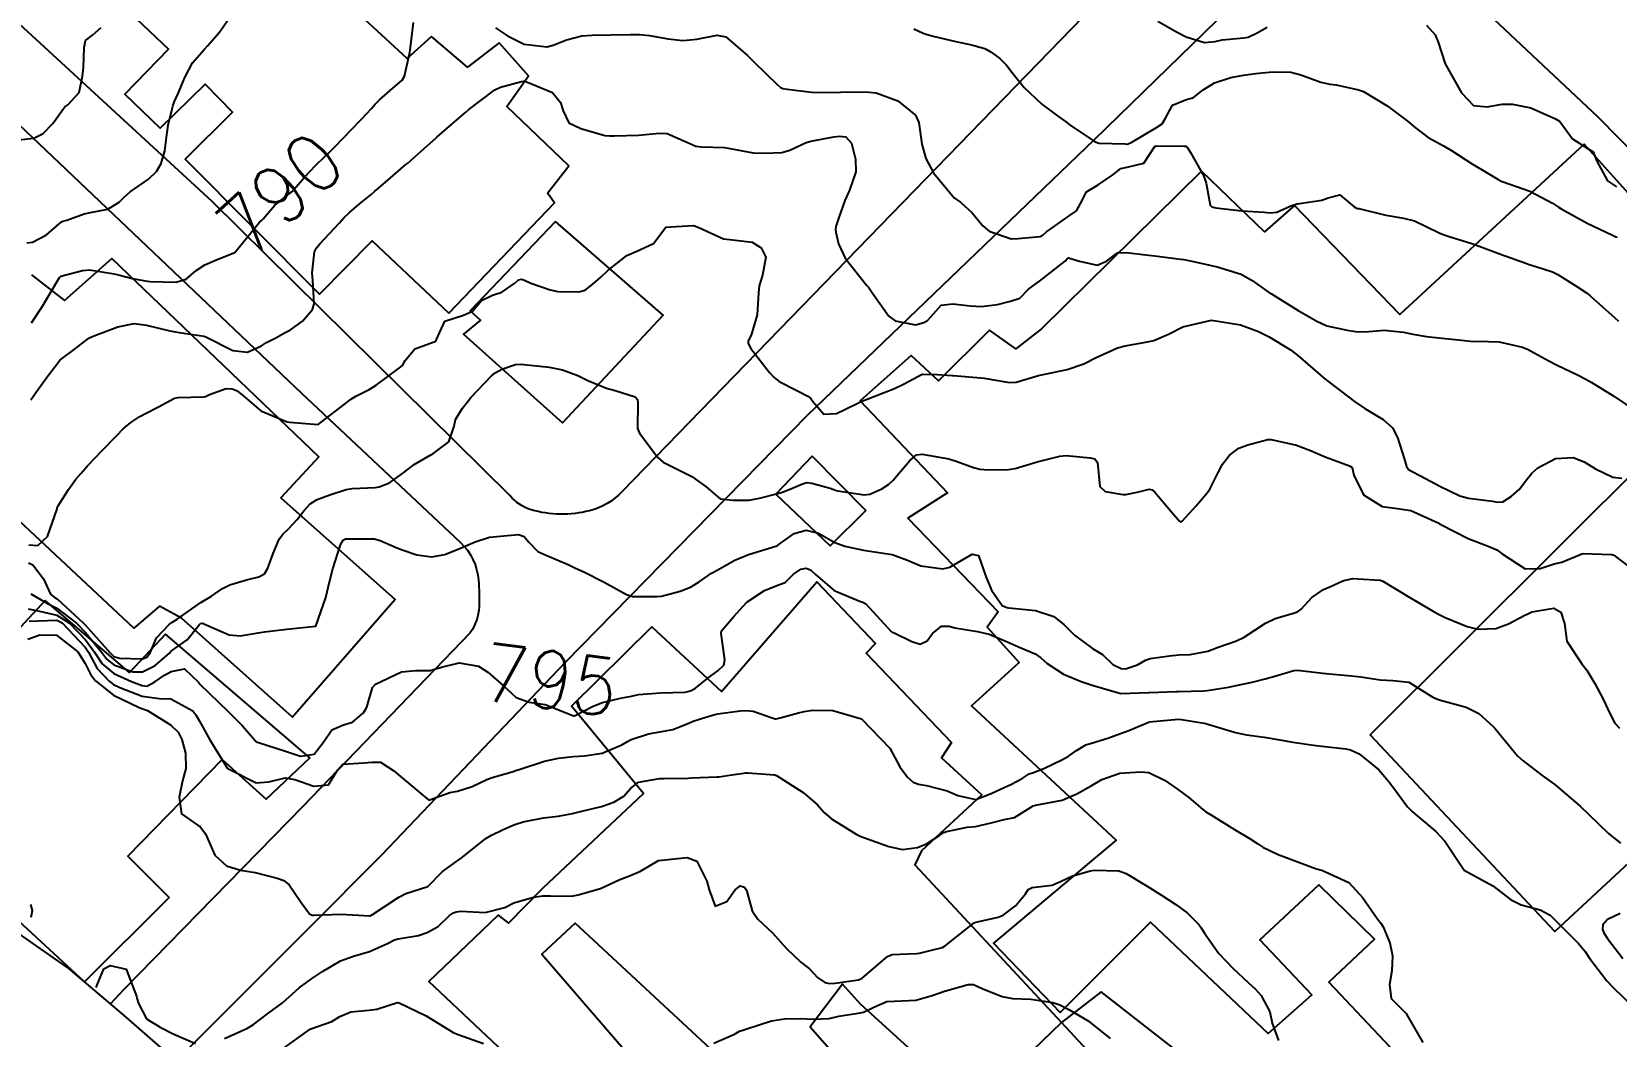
# Model space of a CAD drawing. Header units: metres. Extents: x 307586 to 320046, y 7427249 to 7434250.
# Drawn here: x 318521.4 to 318631.5, y 7429861 to 7429930.8 of the extents above; entities that cross this region are included whole.
import ezdxf
from ezdxf.enums import TextEntityAlignment as Align

# ---------------------------------------------------------------- set-up
doc = ezdxf.new("R2010")
doc.units = ezdxf.units.M
doc.header["$MEASUREMENT"] = 0
for name, color, linetype in [('Area', 45, 'Continuous'), ('Cotas', 45, 'Continuous'), ('Curvas de Nivel 1m', 11, 'Continuous'), ('Curvas de Nivel 5m', 15, 'Continuous'), ('Edificações', 30, 'Continuous'), ('Vias Primárias', 230, 'Continuous')]:
    doc.layers.add(name, color=color, linetype=linetype)
doc.styles.add('Style-STANDARD', font='STANDARD.shx')

msp = doc.modelspace()

# ---------------------------------------------------------------- linework, layer by layer
at = {"layer": 'Area'}
msp.add_polyline3d([(318531.45, 7429859.28, 797.75), (318527.81, 7429862.45, 797.75), (318523.99, 7429865.69, 801.75), (318515.37, 7429871.69, 801.68), (318512.91, 7429872.74, 801.5), (318511.68, 7429873.98, 801.48), (318502.4, 7429880.49, 793.26), (318487.16, 7429889, 792.92), (318476.75, 7429894.85, 791.23), (318470.14, 7429898.92, 791.31), (318455.02, 7429907.53, 788.57)], dxfattribs=at)
at = {"layer": 'Curvas de Nivel 1m', "flags": 128}
for points, elevation in [([(318521.08, 7429916.12), (318521.47, 7429916.16), (318522.43, 7429916.68), (318523.48, 7429917.57), (318523.57, 7429917.62), (318523.85, 7429917.7), (318525.05, 7429918.13), (318525.49, 7429918.23), (318526.71, 7429918.45), (318527.5, 7429918.95), (318527.86, 7429919.31), (318528.26, 7429919.65), (318529.52, 7429920.54), (318530.09, 7429921.06), (318530.41, 7429921.62), (318530.66, 7429922.5), (318530.8, 7429923.62), (318530.89, 7429924.29), (318531.22, 7429925.61), (318531.31, 7429925.89), (318531.59, 7429926.5), (318532.06, 7429927.6), (318532.59, 7429928.62), (318533.41, 7429929.58), (318533.64, 7429929.8), (318534.46, 7429930.75), (318535.03, 7429931.57)], 789), ([(318599.66, 7429931.51), (318600.98, 7429930.78), (318601.65, 7429930.43), (318602.92, 7429930.03), (318603.65, 7429930.11), (318604.15, 7429930.23), (318605.65, 7429930.36), (318605.95, 7429930.41), (318606.57, 7429930.71), (318607.27, 7429931.09)], 788), ([(318520.07, 7429923.22), (318521.55, 7429923.39), (318522.2, 7429923.72), (318522.88, 7429924.4), (318523.58, 7429925.38), (318523.72, 7429925.56), (318523.92, 7429925.7), (318524.72, 7429926.56), (318524.94, 7429927.69), (318525, 7429928.3), (318525.05, 7429929.69), (318525.15, 7429930.17), (318525.64, 7429930.54), (318526.25, 7429931.07)], 788), ([(318582.71, 7429930.99), (318583.36, 7429930.69), (318583.65, 7429930.59), (318584.16, 7429930.46), (318585.64, 7429930.1), (318586.72, 7429929.87), (318587.64, 7429929.61), (318588.08, 7429929.37), (318588.69, 7429928.92), (318589.16, 7429928.45), (318589.62, 7429927.86), (318590.38, 7429926.9), (318591.6, 7429925.74), (318592.79, 7429924.87), (318593.26, 7429924.54), (318593.58, 7429924.3), (318595.26, 7429923.15), (318595.56, 7429923.04), (318597.4, 7429922.99), (318597.56, 7429922.97), (318597.86, 7429923.11), (318599.58, 7429924.13), (318599.98, 7429924.38), (318600.21, 7429924.78), (318600.69, 7429925.69), (318601.6, 7429926.05), (318602.16, 7429926.21), (318602.83, 7429926.75), (318603.62, 7429927.23), (318604.75, 7429927.6), (318605.62, 7429927.77), (318606.47, 7429927.87), (318607.63, 7429927.99), (318608.91, 7429927.97), (318609.62, 7429927.79), (318610.99, 7429927.28), (318611.62, 7429927.13), (318612.06, 7429927.09), (318613.61, 7429926.75), (318613.97, 7429926.62), (318615.6, 7429925.63), (318616.99, 7429924.59), (318617.58, 7429924.1), (318618.45, 7429923.44), (318619.57, 7429922.84), (318620.09, 7429922.54), (318621.55, 7429921.57), (318622.22, 7429921.19), (318623.37, 7429920.5), (318623.54, 7429920.4), (318623.68, 7429920.35), (318625.53, 7429919.7), (318627.1, 7429918.88), (318627.52, 7429918.6), (318627.75, 7429918.45), (318629.5, 7429917.47), (318631.26, 7429916.65), (318631.49, 7429916.54), (318631.59, 7429916.51)], 789), ([(318618.34, 7429931.24), (318618.94, 7429930.56), (318619.15, 7429930.05), (318619.63, 7429928.55), (318620.78, 7429926.54), (318621.6, 7429925.65), (318622.56, 7429925.56), (318623.6, 7429925.76), (318624.33, 7429925.76), (318625.6, 7429925.5), (318627.31, 7429924.74), (318627.58, 7429924.56), (318627.68, 7429924.46), (318628.48, 7429923.35), (318629.57, 7429922.65), (318629.93, 7429922.43), (318630.16, 7429921.83), (318630.91, 7429920.42), (318631.54, 7429920)], 788), ([(318521.34, 7429905.2), (318521.56, 7429905.51), (318521.71, 7429905.72), (318522.62, 7429906.98), (318523.17, 7429907.7), (318523.25, 7429907.81), (318523.37, 7429907.95), (318524.36, 7429908.7), (318525.39, 7429909.48), (318525.52, 7429909.55), (318525.8, 7429909.67), (318527.4, 7429910.28), (318528.53, 7429910.51), (318529.4, 7429910.4), (318531.01, 7429910), (318531.4, 7429909.92), (318531.67, 7429909.88), (318533.39, 7429909.62), (318533.51, 7429909.58), (318535.38, 7429908.63), (318536.42, 7429908.51), (318537.38, 7429908.96), (318537.74, 7429909.18), (318538.38, 7429909.52), (318539.03, 7429909.88), (318539.4, 7429910.07), (318540.23, 7429910.67), (318540.93, 7429911.49), (318541.03, 7429911.88), (318540.94, 7429913.5), (318540.91, 7429914.04), (318541.06, 7429915.49), (318541.2, 7429915.76), (318541.47, 7429916.07), (318542.77, 7429917.47), (318543.11, 7429917.84), (318543.49, 7429918.22), (318544.17, 7429918.79), (318544.97, 7429919.45), (318545.26, 7429919.7), (318545.52, 7429919.91), (318546.34, 7429920.62), (318547.26, 7429921.42), (318547.41, 7429921.55), (318547.54, 7429921.66), (318548.47, 7429922.49), (318549.5, 7429923.39), (318549.56, 7429923.45), (318550.6, 7429924.35), (318551.58, 7429925.2), (318551.79, 7429925.37), (318553.6, 7429926.74), (318554, 7429926.94), (318555.44, 7429927.32), (318555.58, 7429927.34), (318555.6, 7429927.34), (318555.75, 7429927.32), (318557.6, 7429926.57), (318558.16, 7429925.86), (318558.34, 7429925.29), (318558.74, 7429924.45), (318559.57, 7429924.05), (318561.24, 7429923.58), (318561.57, 7429923.54), (318561.88, 7429923.56), (318563.57, 7429923.6), (318565.04, 7429923.73), (318565.57, 7429923.7), (318566.73, 7429923.19), (318567.56, 7429922.82), (318567.95, 7429922.78), (318569.56, 7429922.74), (318570.06, 7429922.64), (318571.55, 7429922.36), (318572.33, 7429922.34), (318573.55, 7429922.4), (318574.09, 7429922.56), (318575.24, 7429923.08), (318575.48, 7429923.16), (318575.56, 7429923.18), (318577.15, 7429923.48), (318577.57, 7429923.53), (318577.99, 7429923.48), (318578.38, 7429923.05), (318578.66, 7429921.93), (318578.68, 7429921.04), (318578.24, 7429919.77), (318577.91, 7429919.05), (318577.5, 7429917.87), (318577.29, 7429917.25), (318577.27, 7429917.05), (318577.29, 7429916.86), (318577.47, 7429916.05), (318577.95, 7429915.05), (318579.44, 7429913.16), (318579.56, 7429913.03), (318579.85, 7429912.62), (318580.98, 7429911.01), (318581.41, 7429910.7), (318582.83, 7429910.41), (318583.41, 7429910.59), (318583.67, 7429910.72), (318583.89, 7429910.98), (318584.61, 7429911.78), (318585.43, 7429911.87), (318586.63, 7429911.74), (318587.42, 7429911.7), (318588.52, 7429911.82), (318589.43, 7429912.05), (318590.07, 7429912.27), (318590.68, 7429912.9), (318591.12, 7429913.22), (318591.45, 7429913.44), (318593.25, 7429914.86), (318593.35, 7429914.97), (318593.47, 7429915.08), (318594.23, 7429914.85), (318595.46, 7429914.57), (318596.11, 7429914.83), (318596.86, 7429915.43), (318597.47, 7429915.44), (318599.02, 7429915.25), (318599.47, 7429915.2), (318601.25, 7429914.99), (318601.47, 7429914.95), (318602.35, 7429914.76), (318603.28, 7429914.56), (318603.46, 7429914.52), (318603.73, 7429914.47), (318605.46, 7429913.93), (318606.23, 7429913.49), (318607.36, 7429912.69), (318607.44, 7429912.64), (318607.56, 7429912.57), (318609.42, 7429911.42), (318610.71, 7429910.66), (318611.41, 7429910.35), (318612.82, 7429910.04), (318613.41, 7429909.96), (318614.08, 7429909.94), (318615.41, 7429910.04), (318616.74, 7429909.91), (318617.4, 7429909.77), (318618.35, 7429909.61), (318619.4, 7429909.5), (318620.57, 7429909.37), (318621.4, 7429909.29), (318622.66, 7429909.25), (318623.4, 7429909.23), (318625.02, 7429908.86), (318625.4, 7429908.7), (318625.82, 7429908.47), (318626.84, 7429907.91), (318627.38, 7429907.63), (318628.88, 7429906.93), (318629.38, 7429906.66), (318629.78, 7429906.43), (318631.36, 7429905.45), (318632.93, 7429904.39)], 791), ([(318521.21, 7429895.13), (318521.84, 7429895.09), (318522.51, 7429895.71), (318523.17, 7429897.63), (318523.19, 7429897.7), (318523.2, 7429897.74), (318523.24, 7429897.84), (318523.97, 7429898.98), (318524.49, 7429899.69), (318524.84, 7429900.12), (318525.28, 7429900.62), (318526.29, 7429901.67), (318527.3, 7429902.71), (318527.77, 7429903.18), (318528.31, 7429903.64), (318528.92, 7429904.04), (318529.32, 7429904.25), (318530.22, 7429904.73), (318531.34, 7429905.31), (318531.58, 7429905.37), (318533.34, 7429905.41), (318533.49, 7429905.43), (318533.76, 7429905.58), (318534.92, 7429905.99), (318535.35, 7429905.97), (318535.65, 7429905.86), (318536.03, 7429905.55), (318537.33, 7429904.45), (318539.16, 7429903.68), (318539.32, 7429903.65), (318541.32, 7429903.49), (318543.34, 7429905.05), (318543.57, 7429905.22), (318543.94, 7429905.45), (318544.86, 7429905.93), (318545.35, 7429906.23), (318546.98, 7429907.42), (318547.18, 7429907.6), (318547.37, 7429907.93), (318548.04, 7429908.75), (318549.39, 7429909.23), (318549.5, 7429909.28), (318549.55, 7429909.39), (318550.13, 7429910.66), (318551.41, 7429911.09), (318552.05, 7429911.36), (318552.67, 7429912.11), (318553.43, 7429912.47), (318554.08, 7429912.68), (318554.99, 7429913.32), (318555.23, 7429913.54), (318555.45, 7429913.59), (318555.65, 7429913.52), (318556.11, 7429913.31), (318557.44, 7429912.85), (318557.98, 7429912.74), (318559.43, 7429912.71), (318559.87, 7429912.83), (318560.43, 7429913.26), (318560.97, 7429913.74), (318561.45, 7429914.19), (318562.76, 7429915.23), (318563.47, 7429915.53), (318564.62, 7429916.06), (318565.48, 7429917.2), (318567.35, 7429917.31), (318567.48, 7429917.3), (318567.77, 7429917.17), (318569.48, 7429916.39), (318570.33, 7429916.29), (318571.47, 7429916.17), (318572.11, 7429915.76), (318572.42, 7429915.12), (318572.19, 7429913.86), (318571.96, 7429913.12), (318571.91, 7429912.65), (318571.82, 7429911.12), (318571.4, 7429909.7), (318571.21, 7429909.31), (318571.21, 7429909.13), (318571.39, 7429908.78), (318572.69, 7429907.11), (318573.01, 7429906.76), (318573.36, 7429906.49), (318574.58, 7429905.86), (318575.35, 7429905.45), (318575.55, 7429905.29), (318575.71, 7429905.07), (318576.47, 7429904.2), (318577.34, 7429904.26), (318577.87, 7429904.51), (318578.92, 7429905.03), (318579.21, 7429905.16), (318579.35, 7429905.21), (318580.66, 7429905.71), (318581.36, 7429906), (318582.05, 7429906.31), (318583.29, 7429906.98), (318583.37, 7429907), (318584.33, 7429906.97), (318585.37, 7429906.9), (318585.44, 7429906.9), (318587.37, 7429906.74), (318587.6, 7429906.7), (318589.37, 7429906.4), (318589.83, 7429906.44), (318591.37, 7429906.89), (318593.38, 7429907.32), (318594.53, 7429907.7), (318595.39, 7429908.14), (318596.86, 7429908.82), (318597.39, 7429908.95), (318598.95, 7429909.24), (318599.4, 7429909.33), (318600.42, 7429909.76), (318601.41, 7429910.27), (318603.41, 7429910.74), (318605.41, 7429910.41), (318606.66, 7429909.96), (318607.4, 7429909.58), (318608.88, 7429908.68), (318609.39, 7429908.29), (318611.31, 7429906.65), (318611.37, 7429906.6), (318611.58, 7429906.43), (318613.35, 7429905.08), (318614.06, 7429904.61), (318615.34, 7429903.85), (318615.99, 7429903.25), (318616.32, 7429902.58), (318616.81, 7429901.06), (318616.96, 7429900.57), (318617.08, 7429900.36), (318617.29, 7429900.24), (318617.93, 7429899.92), (318619.28, 7429899.21), (318620.66, 7429898.54), (318621.27, 7429898.37), (318622.93, 7429898.17), (318623.27, 7429898.1), (318623.64, 7429898.12), (318624.23, 7429898.49), (318624.79, 7429898.98), (318625.29, 7429899.64), (318625.66, 7429900.11), (318626.08, 7429900.47), (318627.31, 7429901.12), (318628.54, 7429901.21), (318629.31, 7429900.9), (318630.09, 7429900.42), (318631.29, 7429899.84), (318631.92, 7429899.77)], 792), ([(318521.2, 7429893.89), (318521.48, 7429893.73), (318522.24, 7429892.77), (318522.71, 7429891.71), (318522.97, 7429891.5), (318523.17, 7429891.37), (318525.02, 7429889.68), (318525.15, 7429889.54), (318526.84, 7429887.65), (318526.97, 7429887.5), (318527.12, 7429887.37), (318527.51, 7429887.25), (318529.12, 7429887.21), (318529.42, 7429887.33), (318529.65, 7429887.62), (318530.08, 7429888.68), (318530.98, 7429889.61), (318531.08, 7429889.68), (318531.15, 7429889.73), (318531.53, 7429889.97), (318533.17, 7429891.12), (318533.9, 7429891.57), (318534.66, 7429892.09), (318535.18, 7429892.35), (318536.35, 7429892.71), (318537.19, 7429892.91), (318537.59, 7429893.12), (318537.83, 7429893.52), (318538.2, 7429894.53), (318538.61, 7429895.52), (318538.86, 7429895.88), (318539.23, 7429896.22), (318539.86, 7429896.88), (318540.33, 7429897.5), (318540.76, 7429897.99), (318541.25, 7429898.27), (318542.12, 7429898.61), (318543.27, 7429898.98), (318543.68, 7429899.04), (318545.27, 7429899.11), (318545.55, 7429899.15), (318546.27, 7429899.43), (318547.28, 7429900.15), (318547.98, 7429900.71), (318549.16, 7429901.39), (318549.25, 7429901.43), (318549.29, 7429901.45), (318550.39, 7429902.29), (318550.76, 7429903.38), (318550.86, 7429903.84), (318551.34, 7429904.62), (318551.94, 7429905.36), (318553.36, 7429906.88), (318553.61, 7429907.09), (318554.09, 7429907.33), (318555.03, 7429907.66), (318555.37, 7429907.68), (318557.17, 7429907.49), (318557.37, 7429907.47), (318558.29, 7429907.28), (318559.36, 7429906.9), (318560.06, 7429906.56), (318561.35, 7429906.01), (318561.96, 7429905.86), (318563.34, 7429905.42), (318563.51, 7429905.22), (318563.54, 7429905.02), (318563.52, 7429903.22), (318563.66, 7429902.88), (318564.92, 7429901.2), (318565.29, 7429900.88), (318566.41, 7429900.31), (318567.28, 7429899.89), (318568.29, 7429899.16), (318569.26, 7429898.33), (318570.16, 7429898.24), (318571.26, 7429898.23), (318572, 7429898.38), (318573.27, 7429898.69), (318573.59, 7429898.78), (318574.33, 7429899.09), (318574.97, 7429899.38), (318575.28, 7429899.45), (318575.63, 7429899.42), (318576.9, 7429899.06), (318577.27, 7429898.93), (318577.43, 7429898.89), (318579.27, 7429898.61), (318579.65, 7429898.64), (318580.48, 7429899.02), (318580.96, 7429899.33), (318581.28, 7429899.63), (318582.43, 7429900.99), (318582.91, 7429901.38), (318583.3, 7429901.44), (318585.14, 7429901.11), (318585.29, 7429901.07), (318585.65, 7429900.95), (318586.85, 7429900.5), (318587.29, 7429900.38), (318587.87, 7429900.34), (318589.29, 7429900.36), (318589.76, 7429900.43), (318591.29, 7429900.89), (318592.87, 7429901.3), (318593.3, 7429901.34), (318594.96, 7429901.18), (318595.3, 7429901.11), (318595.47, 7429900.84), (318595.63, 7429899.18), (318596.01, 7429898.83), (318597.11, 7429898.65), (318597.27, 7429898.63), (318597.45, 7429898.63), (318598.24, 7429898.8), (318599.07, 7429898.99), (318599.27, 7429898.95), (318599.47, 7429898.79), (318600.59, 7429897.44), (318601.17, 7429896.77), (318601.25, 7429896.73), (318601.29, 7429896.73), (318601.37, 7429896.77), (318602.32, 7429897.81), (318603.11, 7429898.74), (318603.28, 7429898.99), (318603.86, 7429900.16), (318604.17, 7429900.73), (318604.66, 7429901.37), (318605.31, 7429901.84), (318605.93, 7429902.09), (318607.32, 7429902.46), (318607.55, 7429902.45), (318609.31, 7429902.05), (318610.28, 7429901.69), (318611.3, 7429901.24), (318613, 7429900.62), (318613.18, 7429900.51), (318613.29, 7429899.97), (318613.96, 7429898.61), (318615.26, 7429897.8), (318616.33, 7429897.65), (318617.26, 7429897.51), (318619.15, 7429896.66), (318619.25, 7429896.6), (318619.34, 7429896.55), (318621.24, 7429895.57), (318622.74, 7429895), (318623.23, 7429894.78), (318623.61, 7429894.5), (318625.21, 7429893.46), (318626.23, 7429893.48), (318627.22, 7429893.8), (318627.74, 7429893.93), (318628.98, 7429894.43), (318629.14, 7429894.51), (318629.22, 7429894.53), (318631.18, 7429894.45), (318631.22, 7429894.45), (318631.35, 7429894.41), (318632.42, 7429893.6)], 793), ([(318521.34, 7429891.73), (318522.51, 7429891.06), (318523.16, 7429890.74), (318524.52, 7429889.69), (318525.14, 7429889.03), (318526.28, 7429887.66), (318526.64, 7429887.18), (318527.11, 7429886.79), (318528.43, 7429886.31), (318529.11, 7429886.3), (318530, 7429886.74), (318530.98, 7429887.61), (318531.05, 7429887.69), (318531.13, 7429887.76), (318532.21, 7429888.52), (318533.06, 7429889.58), (318533.15, 7429889.66), (318533.27, 7429889.69), (318533.54, 7429889.58), (318535.14, 7429888.87), (318535.89, 7429888.8), (318537.15, 7429889.02), (318537.59, 7429889.08), (318539.15, 7429889.26), (318539.37, 7429889.29), (318541.15, 7429889.49), (318541.85, 7429891.48), (318542.11, 7429892.55), (318542.33, 7429893.47), (318542.88, 7429895.13), (318543.06, 7429895.46), (318543.22, 7429895.55), (318545.12, 7429895.55), (318545.22, 7429895.54), (318545.31, 7429895.52), (318545.63, 7429895.43), (318546.75, 7429894.95), (318547.22, 7429894.75), (318548.17, 7429894.44), (318549.21, 7429894.29), (318550.13, 7429894.46), (318551.22, 7429894.91), (318552.23, 7429895.35), (318553.23, 7429895.66), (318554.74, 7429895.81), (318555.23, 7429895.84), (318555.63, 7429895.72), (318555.95, 7429895.31), (318556.59, 7429894.67), (318557.21, 7429894.4), (318558.75, 7429893.73), (318559.21, 7429893.52), (318559.79, 7429893.26), (318561.19, 7429892.54), (318562.74, 7429891.67), (318563.18, 7429891.54), (318564.86, 7429891.53), (318565.18, 7429891.57), (318566.47, 7429891.9), (318567.19, 7429892.18), (318567.79, 7429892.57), (318568.66, 7429893.16), (318569.01, 7429893.35), (318569.21, 7429893.46), (318570.28, 7429894.07), (318571.22, 7429894.45), (318573.19, 7429895.07), (318573.22, 7429895.07), (318573.24, 7429895.08), (318573.27, 7429895.1), (318574.4, 7429895.92), (318575.23, 7429896.16), (318576.09, 7429895.93), (318577.23, 7429895.3), (318577.93, 7429895.04), (318579.22, 7429894.77), (318579.52, 7429894.72), (318581.22, 7429894.46), (318582.28, 7429894.06), (318583.21, 7429893.68), (318584.72, 7429893.46), (318585.21, 7429893.58), (318586.76, 7429894.48), (318587.22, 7429894.39), (318587.72, 7429892.92), (318588.12, 7429891.99), (318588.86, 7429890.91), (318589.17, 7429890.78), (318589.32, 7429890.76), (318591.17, 7429890.56), (318592.44, 7429890.14), (318593.16, 7429889.57), (318593.87, 7429888.85), (318595.14, 7429887.93), (318595.82, 7429887.51), (318596.55, 7429886.82), (318597.13, 7429886.53), (318597.42, 7429886.51), (318598.27, 7429886.8), (318598.81, 7429887.12), (318599.14, 7429887.23), (318600.49, 7429887.42), (318601.14, 7429887.48), (318601.91, 7429887.52), (318603.14, 7429887.74), (318603.87, 7429888.01), (318605.15, 7429888.47), (318605.68, 7429888.71), (318607.16, 7429889.68), (318607.83, 7429890.02), (318609.17, 7429890.4), (318609.37, 7429890.47), (318609.64, 7429890.67), (318610.37, 7429891.47), (318611.19, 7429892.02), (318611.62, 7429892.22), (318612.53, 7429892.63), (318613.2, 7429892.79), (318615.13, 7429892.67), (318615.2, 7429892.66), (318615.25, 7429892.64), (318615.31, 7429892.6), (318617.19, 7429891.47), (318618.77, 7429890.55), (318619.17, 7429890.31), (318619.63, 7429890.08), (318621.16, 7429889.46), (318621.92, 7429889.27), (318623.17, 7429889.31), (318624.03, 7429889.63), (318625.18, 7429890.24), (318625.34, 7429890.31), (318625.67, 7429890.47), (318627.19, 7429890.73), (318627.67, 7429890.45), (318627.94, 7429889.67), (318628.1, 7429888.44), (318629.14, 7429886.87), (318629.48, 7429886.43), (318630.05, 7429885.49), (318630.62, 7429884.41), (318631.09, 7429883.4), (318631.43, 7429882.74), (318631.76, 7429882.4)], 794), ([(318521.24, 7429889.82), (318523.15, 7429889.9), (318523.54, 7429889.7), (318525.13, 7429888.02), (318525.36, 7429887.68), (318525.97, 7429886.53), (318526.79, 7429885.65), (318527.1, 7429885.43), (318527.53, 7429885.22), (318529.09, 7429884.61), (318530.26, 7429884.45), (318531.09, 7429884.44), (318532.6, 7429883.59), (318532.82, 7429883.33), (318533.07, 7429882.87), (318533.79, 7429881.57), (318535.03, 7429879.6), (318535.05, 7429879.58), (318535.08, 7429879.56), (318537.02, 7429878.59), (318537.88, 7429878.67), (318539.02, 7429878.95), (318539.7, 7429878.83), (318541.02, 7429878.37), (318542.04, 7429878.45), (318542.66, 7429879.47), (318543.04, 7429879.88), (318544.5, 7429879.99), (318545.04, 7429880.03), (318545.65, 7429880.04), (318546.58, 7429879.42), (318547.03, 7429879.03), (318549, 7429877.39), (318550.46, 7429877.93), (318551.01, 7429878.02), (318552.03, 7429878.35), (318553.03, 7429878.83), (318553.4, 7429878.97), (318554.63, 7429879.32), (318554.95, 7429879.41), (318555.03, 7429879.44), (318555.22, 7429879.5), (318557.04, 7429880.11), (318558.01, 7429880.31), (318559.04, 7429880.42), (318559.83, 7429880.48), (318561.05, 7429880.66), (318562.43, 7429881.23), (318562.81, 7429881.47), (318563.06, 7429881.6), (318564.27, 7429882), (318565.07, 7429882.14), (318565.96, 7429882.3), (318567.08, 7429882.74), (318567.38, 7429882.87), (318568.25, 7429883.16), (318568.89, 7429883.34), (318569.09, 7429883.38), (318570.64, 7429883.59), (318571.09, 7429883.63), (318571.55, 7429883.58), (318572.86, 7429883.1), (318573.08, 7429883.03), (318573.15, 7429883.03), (318573.42, 7429883.1), (318574.71, 7429883.46), (318575.09, 7429883.54), (318575.67, 7429883.65), (318577.09, 7429883.62), (318579.08, 7429883.03), (318581.05, 7429881.01), (318581.75, 7429879.71), (318582.27, 7429878.99), (318582.68, 7429878.64), (318583.03, 7429878.51), (318583.59, 7429878.41), (318585.02, 7429878.03), (318585.78, 7429877.71), (318587.02, 7429877.43), (318588.09, 7429877.86), (318589.03, 7429878.3), (318589.46, 7429878.48), (318590.24, 7429878.9), (318590.72, 7429879.21), (318591.04, 7429879.32), (318591.74, 7429879.58), (318593.05, 7429880.22), (318593.46, 7429880.45), (318594.03, 7429880.85), (318594.67, 7429881.23), (318595.06, 7429881.35), (318596.2, 7429881.69), (318597.07, 7429882.02), (318597.65, 7429882.23), (318598.97, 7429882.79), (318599.05, 7429882.82), (318599.08, 7429882.83), (318600.85, 7429883), (318601.09, 7429883.02), (318601.32, 7429883), (318602.89, 7429882.74), (318603.08, 7429882.7), (318603.14, 7429882.68), (318605.07, 7429882.09), (318605.84, 7429881.94), (318607.07, 7429881.77), (318608.16, 7429881.59), (318609.06, 7429881.43), (318610.49, 7429881.22), (318611.06, 7429881.15), (318612.73, 7429880.95), (318613.06, 7429880.88), (318613.67, 7429880.61), (318615.04, 7429879.49), (318615.45, 7429879.01), (318615.8, 7429878.59), (318616.33, 7429877.88), (318617.02, 7429876.93), (318617.37, 7429876.57), (318618.99, 7429875.21), (318619.61, 7429874.54), (318620.96, 7429872.53), (318622.95, 7429871.43), (318624.19, 7429870.49), (318624.93, 7429870.12), (318626.25, 7429869.78), (318626.93, 7429869.41), (318627.89, 7429868.44), (318628.9, 7429867.43), (318629.36, 7429866.88), (318629.68, 7429866.42), (318630.87, 7429864.84), (318631.28, 7429864.4), (318632.85, 7429862.9)], 796), ([(318521.14, 7429888.58), (318521.98, 7429888.87), (318523.14, 7429888.86), (318524.62, 7429887.69), (318525.12, 7429886.89), (318525.53, 7429886.1), (318525.85, 7429885.67), (318527.09, 7429884.69), (318528.88, 7429883.83), (318529.07, 7429883.76), (318529.45, 7429883.63), (318531.06, 7429882.63), (318531.58, 7429882.12), (318531.84, 7429881.6), (318532.11, 7429880.66), (318532.12, 7429879.59), (318531.89, 7429878.73), (318531.67, 7429877.6), (318531.83, 7429876.44), (318532.98, 7429875.64), (318533.09, 7429875.58), (318533.5, 7429875.05), (318534.13, 7429873.57), (318534.95, 7429872.82), (318535.93, 7429872.53), (318536.94, 7429872.37), (318538.47, 7429871.98), (318538.94, 7429871.8), (318539.3, 7429871.51), (318540.13, 7429870.28), (318540.71, 7429869.49), (318540.91, 7429869.39), (318541.01, 7429869.39), (318542.91, 7429869.46), (318544.91, 7429869.35), (318544.98, 7429869.37), (318545.1, 7429869.44), (318546.93, 7429870.66), (318547.42, 7429870.91), (318548.93, 7429871.39), (318549.93, 7429872.4), (318550.96, 7429873.15), (318551.09, 7429873.24), (318551.25, 7429873.37), (318552.98, 7429874.72), (318553.37, 7429874.95), (318554.14, 7429875.33), (318554.72, 7429875.59), (318554.99, 7429875.7), (318555.57, 7429875.89), (318556.99, 7429876.17), (318557.99, 7429876.28), (318558.99, 7429876.46), (318559.64, 7429876.62), (318561, 7429876.96), (318561.87, 7429877.24), (318562.57, 7429877.66), (318563.02, 7429878.2), (318563.59, 7429878.65), (318565.03, 7429878.89), (318565.33, 7429878.9), (318567.03, 7429878.92), (318567.27, 7429878.93), (318569.03, 7429879), (318569.17, 7429879.01), (318570.07, 7429879.14), (318570.9, 7429879.26), (318571.03, 7429879.28), (318571.19, 7429879.29), (318573.03, 7429879.14), (318573.16, 7429879.1), (318575.02, 7429877.93), (318576.01, 7429877.06), (318576.48, 7429876.54), (318576.99, 7429876.09), (318578.7, 7429875.03), (318578.98, 7429874.88), (318579.18, 7429874.82), (318580.97, 7429874.17), (318581.93, 7429873.96), (318582.97, 7429874.1), (318583.59, 7429874.36), (318584.53, 7429874.96), (318584.81, 7429875.14), (318584.99, 7429875.21), (318586.41, 7429875.52), (318586.99, 7429875.57), (318588.1, 7429875.82), (318589, 7429876.04), (318589.71, 7429876.19), (318590.83, 7429876.89), (318590.94, 7429876.96), (318591.01, 7429877), (318591.17, 7429877.04), (318593.02, 7429877.4), (318594.04, 7429877.83), (318595.03, 7429878.39), (318595.79, 7429878.83), (318597.04, 7429879.26), (318598.48, 7429879.36), (318599.04, 7429879.31), (318600.13, 7429878.78), (318601.03, 7429878.16), (318601.83, 7429877.57), (318602.81, 7429876.74), (318603.01, 7429876.59), (318603.41, 7429876.34), (318604.99, 7429875.35), (318606.09, 7429874.7), (318606.63, 7429874.35), (318606.98, 7429874.12), (318608.03, 7429873.62), (318608.97, 7429873.26), (318610.64, 7429872.65), (318610.96, 7429872.56), (318611.08, 7429872.53), (318612.95, 7429871.67), (318613.92, 7429870.61), (318614.92, 7429869.17), (318615.17, 7429868.85), (318615.34, 7429868.59), (318615.8, 7429867.48), (318615.99, 7429866.58), (318615.93, 7429865.53), (318615.78, 7429864.59), (318615.88, 7429863.61), (318616.84, 7429862.65), (318616.93, 7429862.57), (318617.04, 7429862.36), (318618.09, 7429860.56)], 797), ([(318534.81, 7429860.82), (318536.42, 7429861.54), (318536.82, 7429861.8), (318537.8, 7429862.55), (318538.83, 7429863.3), (318539.07, 7429863.51), (318539.99, 7429864.35), (318540.86, 7429864.97), (318541.63, 7429865.48), (318542.87, 7429866.22), (318543.77, 7429866.55), (318544.88, 7429866.88), (318546.13, 7429867.42), (318546.62, 7429867.68), (318546.89, 7429867.75), (318548.3, 7429867.99), (318548.89, 7429868.19), (318549.67, 7429868.62), (318550.44, 7429869.37), (318550.73, 7429869.56), (318550.92, 7429869.63), (318551.23, 7429869.68), (318552.92, 7429869.58), (318554.3, 7429869.94), (318554.92, 7429870.26), (318556.29, 7429870.66), (318556.93, 7429870.75), (318557.46, 7429870.75), (318558.93, 7429870.72), (318559.38, 7429870.81), (318560.93, 7429871.25), (318562.29, 7429871.88), (318562.95, 7429872.14), (318563.71, 7429872.46), (318564.96, 7429873.2), (318566.97, 7429873.41), (318567.63, 7429873.16), (318568.33, 7429871.77), (318568.49, 7429871.15), (318568.92, 7429870.02), (318569.72, 7429870.34), (318570.27, 7429871.14), (318570.64, 7429871.43), (318570.94, 7429871.34), (318571.09, 7429871.13), (318571.49, 7429869.69), (318571.88, 7429869.12), (318572.9, 7429868.16), (318573.86, 7429867.09), (318574.87, 7429866.13), (318575.47, 7429865.67), (318576.03, 7429865.06), (318576.52, 7429864.71), (318576.86, 7429864.65), (318577.24, 7429864.67), (318578.86, 7429864.9), (318579.12, 7429865.03), (318580.88, 7429866.52), (318581.22, 7429866.66), (318582.89, 7429866.73), (318583.11, 7429866.76), (318583.95, 7429866.97), (318584.7, 7429867.16), (318584.9, 7429867.26), (318586.59, 7429868.61), (318586.91, 7429868.86), (318586.96, 7429868.88), (318587.15, 7429868.93), (318588.57, 7429869.26), (318588.92, 7429869.4), (318589.78, 7429870.04), (318590.47, 7429870.89), (318590.65, 7429871.18), (318590.94, 7429871.32), (318592.32, 7429871.49), (318592.95, 7429871.75), (318593.69, 7429872.12), (318594.96, 7429872.48), (318595.27, 7429872.52), (318596.96, 7429872.48), (318597.47, 7429872.29), (318598.94, 7429871.41), (318599.93, 7429870.78), (318600.93, 7429870.14), (318601.71, 7429869.55), (318602.53, 7429868.75), (318602.69, 7429868.52), (318602.91, 7429868.15), (318603.9, 7429866.73), (318604.88, 7429865.72), (318605.97, 7429864.7), (318606.43, 7429864.27), (318606.85, 7429863.81), (318607.45, 7429862.68), (318607.62, 7429861.9), (318608.05, 7429860.68)], 798), ([(318521.38, 7429869.25), (318521.46, 7429869.72), (318521.34, 7429870.14)], 797), ([(318525.89, 7429864.37), (318525.96, 7429864.55), (318526.42, 7429865.66), (318526.87, 7429865.91), (318527.98, 7429865.64), (318528.69, 7429863.78), (318528.72, 7429863.63), (318528.83, 7429863.25), (318529.4, 7429862.2), (318530.33, 7429861.61), (318531.24, 7429861.16), (318532.8, 7429860.48)], 798), ([(318568.81, 7429860.5), (318570.25, 7429861.13), (318570.61, 7429861.33), (318570.82, 7429861.41), (318572.11, 7429861.83), (318572.83, 7429862.05), (318573.73, 7429862.19), (318574.83, 7429862.21), (318575.72, 7429862.18), (318576.83, 7429862.22), (318577.51, 7429862.37), (318578.84, 7429862.58), (318579.21, 7429862.65), (318579.93, 7429863.01), (318580.85, 7429863.39), (318582.37, 7429863.46), (318582.85, 7429863.5), (318584, 7429863.82), (318584.85, 7429864.11), (318586.49, 7429864.57), (318586.86, 7429864.57), (318587.5, 7429864.28), (318588.85, 7429863.75), (318589.57, 7429863.62), (318590.85, 7429863.57), (318592.37, 7429863.34), (318592.85, 7429863.17), (318593.49, 7429862.85), (318594.83, 7429862.06), (318596.37, 7429860.82)], 799), ([(318538.8, 7429860.06), (318540.77, 7429861.48), (318540.81, 7429861.5), (318542.28, 7429862.01), (318542.83, 7429862.35), (318543.6, 7429862.69), (318544.83, 7429862.79), (318545.39, 7429862.87), (318546.84, 7429863.33), (318546.95, 7429863.3), (318548.83, 7429862.4), (318550.51, 7429861.36), (318550.69, 7429861.24), (318550.81, 7429861.2), (318551.06, 7429861.11), (318552.8, 7429860.48)], 799)]:
    msp.add_lwpolyline(points, dxfattribs=dict(at, elevation=elevation))
at = {"layer": 'Curvas de Nivel 5m', "flags": 128}
for points, elevation in [([(318521.4, 7429910.56), (318522.17, 7429911.72), (318523.21, 7429913.48), (318523.34, 7429913.7), (318523.38, 7429913.76), (318523.43, 7429913.8), (318524.94, 7429914.19), (318525.44, 7429914.24), (318527.14, 7429913.95), (318527.44, 7429913.88), (318528.42, 7429913.64), (318529.43, 7429913.45), (318529.64, 7429913.42), (318531.43, 7429913.39), (318532.15, 7429913.6), (318532.85, 7429914.19), (318533.45, 7429914.58), (318534.14, 7429914.88), (318535.46, 7429915.42), (318535.55, 7429915.47), (318535.62, 7429915.56), (318536.35, 7429916.43), (318537.25, 7429917.54), (318537.37, 7429917.66), (318537.49, 7429917.78), (318538.31, 7429918.72), (318539.31, 7429919.51), (318539.51, 7429919.69), (318540.36, 7429920.67), (318541.14, 7429921.49), (318541.34, 7429921.69), (318541.54, 7429921.87), (318542.36, 7429922.67), (318543.14, 7429923.47), (318543.57, 7429923.92), (318544.32, 7429924.71), (318545.02, 7429925.45), (318545.29, 7429925.74), (318545.59, 7429926.05), (318546.32, 7429926.71), (318547.16, 7429927.42), (318547.33, 7429927.7), (318547.63, 7429929.03), (318547.69, 7429929.36), (318547.7, 7429929.42), (318547.71, 7429929.49), (318547.94, 7429931.42)], 790), ([(318553.65, 7429931.06), (318554.48, 7429930.5), (318555.64, 7429929.92), (318557.2, 7429929.74), (318557.64, 7429929.86), (318558.57, 7429930.21), (318559.65, 7429930.49), (318560.35, 7429930.55), (318561.65, 7429930.57), (318563.01, 7429930.59), (318563.65, 7429930.59), (318564.35, 7429930.51), (318565.64, 7429930.28), (318566.66, 7429930.18), (318567.64, 7429930.26), (318569.04, 7429930.55), (318569.65, 7429930.43), (318571.15, 7429929.13), (318571.63, 7429928.67), (318573.21, 7429927.11), (318573.42, 7429926.92), (318573.6, 7429926.83), (318573.91, 7429926.79), (318575.6, 7429926.58), (318576.13, 7429926.55), (318577.61, 7429926.58), (318578.06, 7429926.6), (318579.61, 7429926.59), (318580.1, 7429926.53), (318581.6, 7429925.98), (318582.82, 7429924.99), (318583.06, 7429924.47), (318583.28, 7429922.98), (318583.55, 7429921.98), (318584.08, 7429920.97), (318585.52, 7429919.25), (318585.68, 7429919.12), (318585.95, 7429918.95), (318586.77, 7429918.2), (318587.5, 7429917.3), (318587.95, 7429916.93), (318589.49, 7429916.39), (318589.97, 7429916.42), (318591.49, 7429916.55), (318591.71, 7429916.66), (318591.94, 7429916.88), (318593.5, 7429917.99), (318594.03, 7429918.34), (318594.3, 7429918.85), (318594.72, 7429919.65), (318595.53, 7429920.14), (318596.54, 7429920.83), (318597.09, 7429921.28), (318597.54, 7429921.37), (318598.71, 7429921.64), (318599.44, 7429922.79), (318599.56, 7429922.86), (318601.51, 7429922.82), (318601.56, 7429922.82), (318601.64, 7429922.84), (318601.72, 7429922.77), (318601.94, 7429922.38), (318602.86, 7429920.75), (318603.03, 7429920.25), (318603.3, 7429918.74), (318603.4, 7429918.63), (318603.51, 7429918.59), (318603.71, 7429918.54), (318605.51, 7429918.33), (318607.05, 7429918.24), (318607.51, 7429918.19), (318607.95, 7429918.24), (318608.91, 7429918.68), (318609.36, 7429918.83), (318609.51, 7429918.85), (318611.08, 7429919.09), (318611.52, 7429919.24), (318612.33, 7429919.45), (318613.32, 7429918.62), (318613.43, 7429918.54), (318613.51, 7429918.51), (318613.64, 7429918.49), (318615.51, 7429918.03), (318616.75, 7429917.82), (318617.5, 7429917.64), (318619.22, 7429916.82), (318619.49, 7429916.69), (318619.91, 7429916.55), (318621.49, 7429916.07), (318622.19, 7429915.81), (318623.48, 7429915.32), (318625.25, 7429914.7), (318625.47, 7429914.62), (318625.93, 7429914.47), (318627.1, 7429914.09), (318627.46, 7429913.92), (318628.8, 7429913.09), (318629.45, 7429912.64), (318629.72, 7429912.43), (318631.43, 7429910.91), (318631.68, 7429910.66)], 790), ([(318521.16, 7429890.68), (318521.96, 7429890.52), (318523.16, 7429890.25), (318524.03, 7429889.69), (318525.14, 7429888.52), (318525.78, 7429887.67), (318526.31, 7429886.86), (318527.11, 7429886.19), (318528.34, 7429885.64), (318529.1, 7429885.35), (318529.41, 7429885.32), (318529.97, 7429885.62), (318530.65, 7429886.07), (318531.11, 7429886.34), (318532.03, 7429886.51), (318533, 7429885.58), (318533.1, 7429885.46), (318535.07, 7429883.56), (318536.07, 7429882.55), (318536.94, 7429881.53), (318536.99, 7429881.47), (318537.05, 7429881.43), (318537.18, 7429881.4), (318539.05, 7429880.79), (318540.1, 7429880.44), (318541.04, 7429880.58), (318541.74, 7429881.48), (318542.26, 7429882.28), (318543.07, 7429882.62), (318543.7, 7429882.82), (318544.47, 7429883.45), (318544.69, 7429883.84), (318545.1, 7429885.22), (318545.3, 7429885.44), (318547.11, 7429886.31), (318548.1, 7429886.41), (318549.11, 7429886.41), (318549.88, 7429886.62), (318551.12, 7429886.93), (318552.47, 7429886.7), (318553.11, 7429886.29), (318554.2, 7429885.33), (318555.09, 7429884.52), (318555.98, 7429884.2), (318557.09, 7429884.03), (318559.01, 7429883.27), (318559.08, 7429883.24), (318559.11, 7429883.24), (318559.18, 7429883.27), (318560.43, 7429883.92), (318561.09, 7429884.18), (318562.33, 7429884.47), (318563.1, 7429884.62), (318563.59, 7429884.72), (318565.1, 7429884.85), (318566.83, 7429884.9), (318567.1, 7429884.97), (318567.25, 7429885.02), (318567.55, 7429885.17), (318568.4, 7429885.86), (318569.12, 7429886.41), (318569.5, 7429886.76), (318569.58, 7429887.15), (318569.32, 7429888.98), (318569.36, 7429889.15), (318570.18, 7429890.12), (318571.09, 7429891.13), (318571.13, 7429891.17), (318571.17, 7429891.2), (318572.34, 7429891.96), (318573.19, 7429892.3), (318573.78, 7429892.51), (318574.36, 7429893.09), (318574.86, 7429893.43), (318575.21, 7429893.51), (318575.53, 7429893.4), (318575.87, 7429893.07), (318577.19, 7429891.96), (318579.01, 7429891.2), (318579.17, 7429891.15), (318579.37, 7429891.03), (318581.15, 7429889.12), (318581.21, 7429889.07), (318581.35, 7429889.01), (318582.57, 7429888.41), (318583.15, 7429888.23), (318583.65, 7429888.47), (318584.01, 7429888.97), (318584.64, 7429889.49), (318585.16, 7429889.47), (318585.57, 7429889.37), (318587.15, 7429889.12), (318587.95, 7429888.92), (318589.15, 7429888.42), (318589.99, 7429888.05), (318591.14, 7429887.56), (318591.53, 7429887.27), (318591.98, 7429886.88), (318593.12, 7429886.14), (318594.34, 7429885.63), (318595.11, 7429885.37), (318597.1, 7429884.81), (318599.03, 7429884.86), (318599.1, 7429884.87), (318600.94, 7429884.94), (318601.11, 7429884.94), (318602.87, 7429884.98), (318603.11, 7429885), (318604.58, 7429885.25), (318605.11, 7429885.36), (318606.23, 7429885.59), (318607.12, 7429885.82), (318607.8, 7429886.01), (318609.13, 7429886.39), (318609.38, 7429886.42), (318611.13, 7429886.21), (318611.6, 7429886.16), (318613.12, 7429886.02), (318613.79, 7429885.95), (318615.12, 7429885.75), (318616.01, 7429885.7), (318617.12, 7429885.58), (318618.78, 7429884.55), (318619.1, 7429884.4), (318619.31, 7429884.34), (318621.1, 7429883.86), (318621.97, 7429883.4), (318622.98, 7429882.5), (318623.08, 7429882.39), (318624.66, 7429880.48), (318625.06, 7429880.12), (318626.39, 7429879.11), (318627.04, 7429878.64), (318627.28, 7429878.45), (318629.02, 7429876.98), (318629.6, 7429876.42), (318630.99, 7429875.07), (318631.82, 7429874.4)], 795), ([(318631.81, 7429869.52), (318630.92, 7429869.09), (318630.59, 7429868.73), (318630.57, 7429868.41), (318630.67, 7429868.16), (318630.91, 7429867.78), (318631.99, 7429866.39)], 795)]:
    msp.add_lwpolyline(points, dxfattribs=dict(at, elevation=elevation))
at = {"layer": 'Edificações'}
for points in [[(318521.62, 7429938.4), (318530.93, 7429929.56), (318527.88, 7429926.44), (318530.35, 7429924.09), (318533.47, 7429927.13), (318535.36, 7429925.2), (318532.08, 7429921.92), (318541.42, 7429912.54), (318545.07, 7429916.25), (318550.41, 7429911.22), (318557.75, 7429918.89), (318557.25, 7429919.57), (318558.73, 7429921.46), (318554.42, 7429925.58), (318555.93, 7429927.71), (318553.89, 7429930.01), (318551.7, 7429928.31), (318549.2, 7429930.46), (318547.5, 7429928.92), (318543.98, 7429932.17)], [(318642.01, 7429908.82), (318629.31, 7429922.97), (318616.49, 7429911.14), (318609.16, 7429918.7), (318607.08, 7429916.87), (318602.71, 7429921.09), (318591.59, 7429910.13), (318589.81, 7429908.74), (318587.97, 7429910.04), (318584.44, 7429906.52), (318582.53, 7429908.28), (318578.99, 7429905.13), (318585.05, 7429898.75), (318582.29, 7429896.99), (318588.58, 7429890.48), (318587.81, 7429889.4), (318590.04, 7429886.95), (318586.73, 7429883.95), (318596.78, 7429874.61), (318588.25, 7429867.45), (318592.89, 7429862.63), (318599.16, 7429868.92), (318607.35, 7429861.18), (318610.38, 7429863.87), (318606.76, 7429867.68), (318610.87, 7429871.5), (318614.74, 7429867.73), (318611.56, 7429864.75), (318630.41, 7429844.75)], [(318557.82, 7429917.6), (318551.89, 7429911.38), (318552.61, 7429910.73), (318551.41, 7429909.77), (318558.3, 7429903.61), (318565.3, 7429911.09), (318557.82, 7429917.6)], [(318521.39, 7429913.9), (318523.69, 7429912.1), (318526.98, 7429915.03), (318541.37, 7429901.25), (318538.72, 7429898.39), (318546.66, 7429891.34), (318539.54, 7429883.16), (318531.82, 7429890.03), (318530.3, 7429890.87), (318528.5, 7429889.35), (318519.08, 7429898.14)], [(318575.65, 7429901.3), (318573.13, 7429898.64), (318576.9, 7429895.07), (318579.38, 7429897.52), (318575.65, 7429901.3)], [(318646.57, 7429886.18), (318627.25, 7429868.26), (318614.43, 7429881.92), (318633.94, 7429901.35)], [(318558.65, 7429855.7), (318549.02, 7429864.8), (318553.84, 7429869.4), (318554.55, 7429868.84), (318556.96, 7429871.29), (318563.93, 7429877.86), (318558.92, 7429883.91), (318564.5, 7429889.44), (318569.36, 7429884.94), (318575.97, 7429892.57), (318580.06, 7429888.27), (318579.4, 7429887.61), (318585.34, 7429881.4), (318584.63, 7429880.33), (318587.44, 7429877.77), (318583.24, 7429873.88), (318582.79, 7429872.89), (318592.97, 7429861.93), (318586.88, 7429856.06), (318579, 7429863.22), (318577.76, 7429864.6), (318575.51, 7429861.63), (318577.86, 7429858.97)], [(318573.82, 7429855.24), (318559.18, 7429868.84), (318556.87, 7429866.69), (318563.01, 7429859.59)], [(318599.26, 7429811.52), (318627.54, 7429840.84), (318610.16, 7429858.48), (318606.93, 7429855.35), (318595.73, 7429864.07), (318592.97, 7429861.93), (318603.22, 7429850.9), (318598.85, 7429846.25), (318591.82, 7429853.36), (318589.26, 7429850.71), (318586.03, 7429852.98), (318583.37, 7429850.23), (318588.02, 7429845.37), (318584.69, 7429842.05), (318589.72, 7429837.19), (318585.3, 7429833.73), (318583.27, 7429835.34), (318580.4, 7429832.24), (318599.26, 7429811.52)]]:
    msp.add_lwpolyline(points, dxfattribs=at)
at = {"layer": 'Edificações', "elevation": 800.6}
msp.add_lwpolyline([(318525.09, 7429864.76), (318530.97, 7429870.62), (318528.1, 7429873.49), (318534.65, 7429880.21), (318537.7, 7429877.45), (318540.75, 7429880.32), (318530.7, 7429888.92), (318528.2, 7429886.26), (318522.34, 7429891.27), (318519.8, 7429888.51), (318517.6, 7429889.8), (318514.28, 7429886.71), (318509.03, 7429891.27), (318503, 7429884.68), (318513.15, 7429875.77), (318525.09, 7429864.76)], dxfattribs=at)
at = {"layer": 'Vias Primárias'}
for points, elevation in [([(318614.24, 7429977.8), (318620.04, 7429972.29, -0.179845), (318623.39, 7429965.44, -0.123745), (318622.63, 7429960.32, -0.147494), (318622.31, 7429959.92), (318599.92, 7429937.44), (318562.43, 7429898.81, -0.137672), (318560.18, 7429897.5, -0.136331), (318556.12, 7429897.57, -0.147665), (318554.64, 7429898.55), (318533.95, 7429918.98), (318503.36, 7429947.15)], 758.33), ([(318614.24, 7429977.8), (318620.04, 7429972.29, -0.179845), (318623.39, 7429965.44, -0.123745), (318622.63, 7429960.32, -0.147494), (318622.31, 7429959.92), (318599.92, 7429937.44), (318562.43, 7429898.81, -0.137672), (318560.18, 7429897.5, -0.136331), (318556.12, 7429897.57, -0.147665), (318554.64, 7429898.55), (318533.95, 7429918.98), (318503.36, 7429947.15)], 758.33), ([(318531.45, 7429859.28), (318540.6, 7429868.42), (318545.75, 7429873.6), (318558.51, 7429886.97), (318575.33, 7429904.15), (318595.26, 7429923.29), (318608.89, 7429936.56, -0.112106), (318611.5, 7429938.16, -0.233467), (318616.9, 7429937.43), (318630.24, 7429924.87), (318643.58, 7429911.35), (318650.07, 7429904.49, -0.071526), (318657.14, 7429894.48, 0.039653), (318660.33, 7429889.3, -0.159436), (318662.33, 7429883.16, 0.036498), (318662.54, 7429880.12, -0.078579), (318662.47, 7429874.33, -0.104481), (318659.83, 7429867.66, -0.081423), (318657.04, 7429864.65), (318623.12, 7429831.61), (318599.31, 7429807.94)], 797.75), ([(318531.45, 7429859.28), (318540.6, 7429868.42), (318545.75, 7429873.6), (318558.51, 7429886.97), (318575.33, 7429904.15), (318595.26, 7429923.29), (318608.89, 7429936.56, -0.112106), (318611.5, 7429938.16, -0.233467), (318616.9, 7429937.43), (318630.24, 7429924.87), (318643.58, 7429911.35), (318650.07, 7429904.49, -0.071526), (318657.14, 7429894.48, 0.039653), (318660.33, 7429889.3, -0.159436), (318662.33, 7429883.16, 0.036498), (318662.54, 7429880.12, -0.078579), (318662.47, 7429874.33, -0.104481), (318659.83, 7429867.66, -0.081423), (318657.04, 7429864.65), (318623.12, 7429831.61), (318599.31, 7429807.94)], 797.75), ([(318514.88, 7429929.66), (318540.17, 7429905.66), (318551.19, 7429895.32, -0.187102), (318552.46, 7429892.67, -0.028906), (318552.5, 7429890.83, -0.145906), (318551.88, 7429889.02), (318540.25, 7429876.95), (318527.78, 7429864.22), (318526.88, 7429863.24)], 758.33), ([(318514.88, 7429929.66), (318540.17, 7429905.66), (318551.19, 7429895.32, -0.187102), (318552.46, 7429892.67, -0.028906), (318552.5, 7429890.83, -0.145906), (318551.88, 7429889.02), (318540.25, 7429876.95), (318527.78, 7429864.22), (318526.88, 7429863.24)], 758.33)]:
    msp.add_lwpolyline(points, format="xyb", dxfattribs=dict(at, elevation=elevation))

# ---------------------------------------------------------------- texts
at = {"layer": 'Cotas', "style": 'Style-STANDARD'}
for s, rotation, p in [('790', 42.5955, (318538.67, 7429919.54, 790)), ('795', 352.7875, (318557.46, 7429885.75, 795))]:
    msp.add_text(s, height=4, rotation=rotation, dxfattribs=at).set_placement(p, align=Align.MIDDLE_CENTER)

doc.saveas('drawing.dxf')
